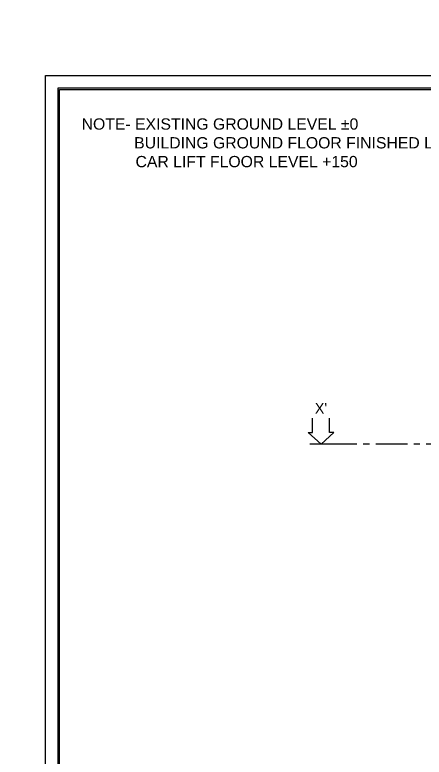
# Model space of a CAD drawing. Header units: millimetres. Extents: x -5 to 1510635, y -6 to 71285.
# Drawn here: x 228023 to 244255, y 18047 to 47525 of the extents above; entities that cross this region are included whole.
import ezdxf
from ezdxf.enums import TextEntityAlignment as Align

# ---------------------------------------------------------------- set-up
doc = ezdxf.new("R2010")
doc.units = ezdxf.units.MM
doc.header["$LTSCALE"] = 1000
doc.linetypes.add('CENTER', pattern=[2, 1.25, -0.25, 0.25, -0.25])
for name, color, linetype in [('1', 1, 'CENTER'), ('3', 3, 'Continuous'), ('MP-2', 42, 'Continuous'), ('MP-7', 7, 'Continuous'), ('MP-8', 8, 'Continuous')]:
    doc.layers.add(name, color=color, linetype=linetype)
doc.styles.add('GHD', font='OUTLINE', dxfattribs={"bigfont": 'GHD'})
doc.styles.add('H', font='arial.ttf')

msp = doc.modelspace()

# ---------------------------------------------------------------- linework, layer by layer
at = {"layer": '1'}
msp.add_line((255589.745, 30482.076), (240608.816, 30482.076), dxfattribs=at)
at = {"layer": '3'}
msp.add_line((240608.816, 30482.076), (239725.816, 30482.076), dxfattribs=at)
at = {"layer": 'MP-2'}
for p, q in [((239827.023, 30944.393), (239827.023, 31507.552)), ((240507.606, 30944.385), (240507.606, 31507.544)), ((240167.313, 30482.084), (239658.906, 30944.393)), ((239658.906, 30944.393), (239827.023, 30944.393)), ((240167.313, 30482.084), (240675.72, 30944.393)), ((240675.723, 30944.385), (240507.606, 30944.385))]:
    msp.add_line(p, q, dxfattribs=at)
at = {"layer": 'MP-2', "const_width": 10}
msp.add_lwpolyline([(294000, 0), (226800, 0), (226800, 47520), (294000, 47520)], close=True, dxfattribs=at)
at = {"layer": 'MP-7'}
for points in [[(229240, 45120), (291560, 45120), (291560, 2400), (229240, 2400)], [(291061.091, 2898.909), (229738.909, 2898.909), (229738.909, 44621.091), (291061.091, 44621.091)], [(229794.343, 44565.657), (291005.657, 44565.657), (291005.657, 2954.343), (229794.343, 2954.343)]]:
    msp.add_lwpolyline(points, close=True, dxfattribs=at)

# ---------------------------------------------------------------- texts
at = {"layer": '3', "style": 'GHD'}
msp.add_text("X'", height=423.36, dxfattribs=at).set_placement((240163.396, 31685.433), align=Align.CENTER)
at = {"layer": 'MP-8', "linetype": 'ByBlock', "insert": (230670.02, 43413.851), "char_height": 447.61621, "attachment_point": 1, "style": 'H'}
msp.add_mtext_dynamic_manual_height_columns('{\\fArial|b0|i0|c238|p34;NOTE- EXISTING GROUND LEVEL %%P0\\P            BUILDING GROUND FLOOR FINISHED LEVEL +600\\P^I  CAR LIFT FLOOR LEVEL +150}', width=29952.96773, gutter_width=1598.629, heights=[0], dxfattribs=at)

doc.saveas('drawing.dxf')
